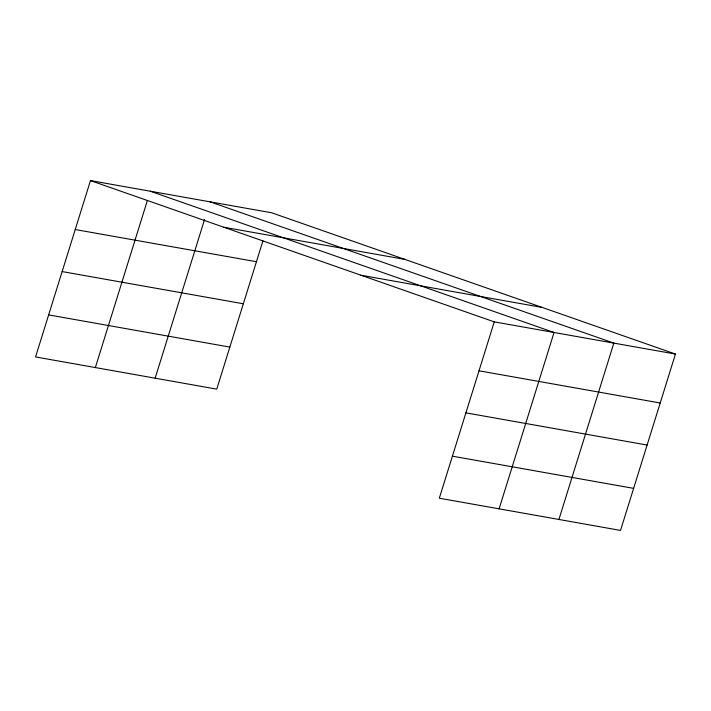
<?xml version="1.0" encoding="UTF-8"?>
<svg xmlns="http://www.w3.org/2000/svg" width="711" height="711" viewBox="0 0 711 711"><rect width="100%" height="100%" fill="white"/><g stroke="black" fill="none" stroke-linecap="round" stroke-linejoin="round"><path stroke-width="1.07" d="M675.45 354.06L494.252 321.861L439.318 498.215L620.525 530.415L675.45 354.06L271.682 212.785L90.475 180.585L35.55 356.94L216.748 389.139L262.919 240.905M95.345 367.569L147.355 200.582M155.14 378.19L204.555 219.539M499.113 508.845L554.047 332.49L150.279 191.215M558.917 519.465L613.842 343.111L210.074 201.835M223.725 227.209L404.923 259.408M361.001 275.246L542.209 307.436M75.233 229.537L256.44 261.728M62.141 271.575L243.34 303.775M479.001 370.804L660.208 403.004M48.641 314.893L229.849 347.092M465.909 412.851L647.108 445.05M452.418 456.169L633.617 488.368M90.475 180.585L494.252 321.861"/></g></svg>
